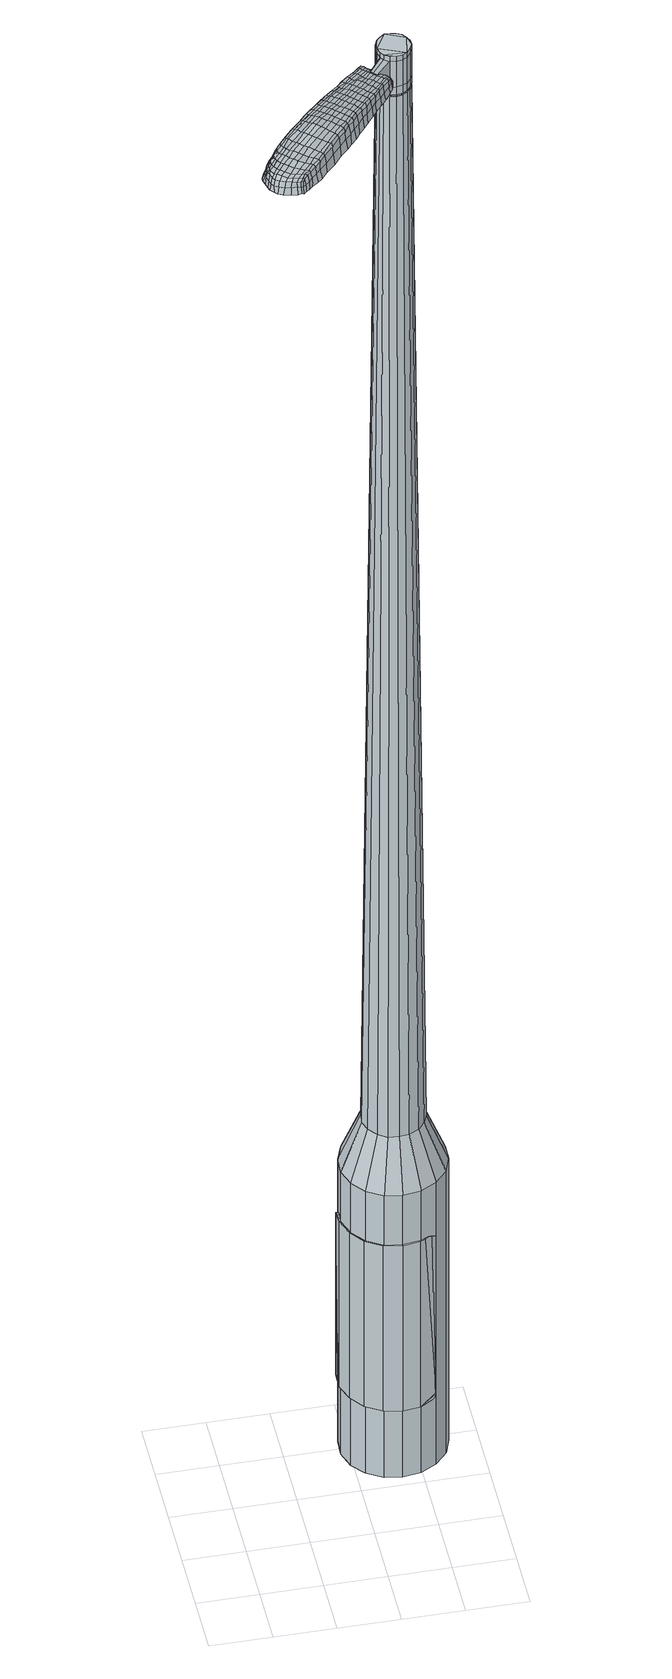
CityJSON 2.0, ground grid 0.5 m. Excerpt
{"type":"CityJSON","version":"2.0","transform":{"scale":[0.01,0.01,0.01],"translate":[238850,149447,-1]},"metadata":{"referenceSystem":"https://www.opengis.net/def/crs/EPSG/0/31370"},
"CityObjects":{
"object1":{"type":"GenericCityObject","attributes":{"cluster":953,"mean_distance_to_centroid":0.301,"new_centroid_x":238851.35,"new_centroid_y":149448.53,"mean_distance_to_camera":12.31,"H1":18.1,"H2":17.79,"Z_final":109.71,"cluster2":-1,"proj_x":238845.33,"proj_y":149443.26,"id_line":47829,"bearing_l":318.79,"distance":8.01,"orientation":"right","G_obj":228.79},"geometry":[{"type":"MultiSurface","lod":"2","boundaries":[[[0,1,2,3]],[[1,4,5,2]],[[4,6,7,5]],[[6,8,9,7]],[[8,10,11,9]],[[10,12,13,11]],[[12,14,15,13]],[[14,16,17,15]],[[16,18,19,17]],[[18,20,21,19]],[[20,22,23,21]],[[22,24,25,23]],[[24,26,27,25]],[[26,28,29,27]],[[28,30,31,29]],[[30,32,33,31]],[[32,34,35,33]],[[34,0,3,35]],[[36,37,38,39]],[[38,40,41,42]],[[41,43,42]],[[42,44,45,46]],[[45,47,46]],[[46,48,49,50]],[[49,51,50]],[[42,46,50,38]],[[50,52,39,38]],[[53,36,39]],[[2,5,7,35]],[[7,9,11,15]],[[11,13,15]],[[15,17,19,23]],[[19,21,23]],[[23,25,27,31]],[[27,29,31]],[[15,23,31,7]],[[31,33,35,7]],[[3,2,35]],[[1,0,54,55]],[[0,34,56,54]],[[34,32,57,56]],[[32,30,58,57]],[[30,28,59,58]],[[28,26,60,59]],[[26,24,61,60]],[[24,22,62,61]],[[22,20,63,62]],[[20,18,64,63]],[[18,16,65,64]],[[16,14,66,65]],[[14,12,67,66]],[[12,10,68,67]],[[10,8,69,68]],[[8,6,70,69]],[[6,4,71,70]],[[4,1,55,71]],[[55,54,72,73]],[[54,56,74,72]],[[56,57,75,74]],[[57,58,76,75]],[[58,59,77,76]],[[59,60,78,77]],[[60,61,79,78]],[[61,62,80,79]],[[62,63,81,80]],[[63,64,82,81]],[[64,65,83,82]],[[65,66,84,83]],[[66,67,85,84]],[[67,68,86,85]],[[68,69,87,86]],[[69,70,88,87]],[[70,71,89,88]],[[71,55,73,89]],[[90,91,92,93]],[[94,95,91,90]],[[96,97,95,94]],[[98,99,97,96]],[[100,101,99,98]],[[102,103,101,100]],[[104,105,103,102]],[[106,107,105,104]],[[81,108,107,106]],[[82,109,108,81]],[[83,110,109,82]],[[84,111,110,83]],[[112,113,111,84]],[[86,114,113,112]],[[87,115,114,86]],[[116,117,115,87]],[[118,119,117,116]],[[93,92,119,118]],[[120,121,122,123]],[[124,120,123,125]],[[126,124,125,127]],[[128,126,127,129]],[[130,128,129,131]],[[132,130,131,133]],[[134,132,133,135]],[[136,134,135,137]],[[138,136,137,139]],[[140,138,139,141]],[[142,140,141,143]],[[144,142,143,145]],[[146,144,145,147]],[[148,146,147,149]],[[150,148,149,151]],[[152,150,151,153]],[[73,72,90,93]],[[72,74,94,90]],[[74,75,96,94]],[[75,76,98,96]],[[76,77,100,98]],[[77,78,102,100]],[[78,79,104,102]],[[79,80,106,104]],[[80,81,106]],[[85,112,84]],[[85,86,112]],[[88,116,87]],[[88,89,118,116]],[[89,73,93,118]],[[154,155,92,91]],[[155,156,119,92]],[[156,157,117,119]],[[157,115,117]],[[158,113,114]],[[158,111,113]],[[159,107,108]],[[159,160,105,107]],[[160,161,103,105]],[[161,162,101,103]],[[162,163,99,101]],[[163,164,97,99]],[[164,165,95,97]],[[165,154,91,95]],[[39,52,152,166]],[[155,154,167,153]],[[53,39,166,121]],[[154,165,122,167]],[[36,53,121,120]],[[165,164,123,122]],[[37,36,120,124]],[[164,163,125,123]],[[38,37,124,126]],[[163,162,127,125]],[[40,38,126,128]],[[162,161,129,127]],[[41,40,128,130]],[[161,160,131,129]],[[43,41,130,132]],[[160,159,133,131]],[[42,43,132,134]],[[159,108,135,133]],[[44,42,134,136]],[[108,109,137,135]],[[45,44,136,138]],[[109,110,139,137]],[[47,45,138,140]],[[110,111,141,139]],[[46,47,140,142]],[[111,158,143,141]],[[48,46,142,144]],[[158,114,145,143]],[[49,48,144,146]],[[114,115,147,145]],[[51,49,146,148]],[[115,157,149,147]],[[50,51,148,150]],[[157,156,151,149]],[[52,50,150,152]],[[156,155,153,151]],[[152,153,168,169]],[[153,167,170,168]],[[167,122,171,170]],[[122,121,172,171]],[[121,166,173,172]],[[166,152,169,173]],[[174,175,176,177]],[[178,174,177,179]],[[174,178,180,181]],[[175,174,181,182]],[[183,184,185,186]],[[187,183,186,188]],[[183,187,189,190]],[[184,183,190,191]],[[192,193,194,195]],[[196,192,195,197]],[[192,196,198,199]],[[193,192,199,200]],[[201,202,203,204]],[[205,201,204,206]],[[201,205,207,208]],[[202,201,208,209]],[[210,211,212,213]],[[214,210,213,215]],[[210,214,216,217]],[[211,210,217,218]],[[219,220,221,222]],[[223,219,222,224]],[[219,223,225,226]],[[220,219,226,227]],[[228,229,230,231]],[[220,228,231,221]],[[228,220,227,232]],[[229,228,232,233]],[[234,235,236,237]],[[229,234,237,230]],[[234,229,233,238]],[[235,234,238,239]],[[240,178,179,241]],[[235,240,241,236]],[[240,235,239,242]],[[178,240,242,180]],[[243,244,245,246]],[[247,243,246,248]],[[243,247,249,250]],[[244,243,250,251]],[[252,253,254,255]],[[244,252,255,245]],[[252,244,251,256]],[[253,252,256,257]],[[258,259,260,261]],[[253,258,261,254]],[[258,253,257,262]],[[259,258,262,263]],[[264,265,266,267]],[[259,264,267,260]],[[264,259,263,268]],[[265,264,268,269]],[[270,175,182,271]],[[265,270,271,266]],[[270,265,269,272]],[[175,270,272,176]],[[273,274,275,276]],[[277,273,276,278]],[[273,277,279,280]],[[274,273,280,281]],[[282,283,284,285]],[[274,282,285,275]],[[282,274,281,286]],[[283,282,286,287]],[[288,289,290,291]],[[283,288,291,284]],[[288,283,287,292]],[[289,288,292,293]],[[294,187,188,295]],[[289,294,295,290]],[[294,289,293,296]],[[187,294,296,189]],[[297,298,299,300]],[[301,297,300,302]],[[297,301,303,304]],[[298,297,304,305]],[[306,307,308,309]],[[298,306,309,299]],[[306,298,305,310]],[[307,306,310,311]],[[312,313,314,315]],[[307,312,315,308]],[[312,307,311,316]],[[313,312,316,317]],[[318,319,320,321]],[[313,318,321,314]],[[318,313,317,322]],[[319,318,322,323]],[[324,184,191,325]],[[319,324,325,320]],[[324,319,323,326]],[[184,324,326,185]],[[327,213,212,328]],[[329,327,328,330]],[[327,329,331,332]],[[213,327,332,215]],[[333,329,330,334]],[[335,333,334,336]],[[333,335,337,338]],[[329,333,338,331]],[[339,335,336,340]],[[341,339,340,342]],[[339,341,343,344]],[[335,339,344,337]],[[345,341,342,346]],[[347,345,346,348]],[[345,347,349,350]],[[341,345,350,343]],[[351,347,348,352]],[[202,351,352,203]],[[351,202,209,353]],[[347,351,353,349]],[[354,355,200,199]],[[356,354,199,198]],[[354,356,357,358]],[[355,354,358,359]],[[360,361,359,358]],[[362,360,358,357]],[[360,362,363,364]],[[361,360,364,365]],[[366,367,365,364]],[[368,366,364,363]],[[366,368,369,370]],[[367,366,370,371]],[[372,373,371,370]],[[374,372,370,369]],[[372,374,207,205]],[[373,372,205,206]],[[375,376,377,378]],[[277,375,378,279]],[[375,277,278,379]],[[376,375,379,380]],[[381,196,197,382]],[[376,381,382,377]],[[381,376,380,383]],[[196,381,383,198]],[[384,385,386,387]],[[223,384,387,225]],[[384,223,224,388]],[[385,384,388,389]],[[390,391,392,393]],[[385,390,393,386]],[[390,385,389,394]],[[391,390,394,395]],[[396,193,200,397]],[[391,396,397,392]],[[396,391,395,398]],[[193,396,398,194]],[[399,400,401,402]],[[181,399,402,182]],[[399,181,180,403]],[[400,399,403,404]],[[405,406,407,408]],[[400,405,408,401]],[[405,400,404,409]],[[406,405,409,410]],[[411,204,203,412]],[[406,411,412,407]],[[411,406,410,413]],[[204,411,413,206]],[[414,415,416,417]],[[186,414,417,188]],[[414,186,185,418]],[[415,414,418,419]],[[420,208,207,421]],[[415,420,421,416]],[[420,415,419,422]],[[208,420,422,209]],[[423,424,425,426]],[[301,423,426,303]],[[423,301,302,427]],[[424,423,427,428]],[[429,214,215,430]],[[424,429,430,425]],[[429,424,428,431]],[[214,429,431,216]],[[432,433,434,435]],[[247,432,435,249]],[[432,247,248,436]],[[433,432,436,437]],[[438,439,440,441]],[[433,438,441,434]],[[438,433,437,442]],[[439,438,442,443]],[[444,211,218,445]],[[439,444,445,440]],[[444,439,443,446]],[[211,444,446,212]],[[447,448,437,436]],[[246,447,436,248]],[[447,246,245,449]],[[448,447,449,450]],[[451,452,443,442]],[[448,451,442,437]],[[451,448,450,453]],[[452,451,453,454]],[[455,328,212,446]],[[452,455,446,443]],[[455,452,454,456]],[[328,455,456,330]],[[457,458,459,460]],[[304,457,460,305]],[[457,304,303,426]],[[458,457,426,425]],[[461,332,331,462]],[[458,461,462,459]],[[461,458,425,430]],[[332,461,430,215]],[[463,464,450,449]],[[255,463,449,245]],[[463,255,254,465]],[[464,463,465,466]],[[467,468,454,453]],[[464,467,453,450]],[[467,464,466,469]],[[468,467,469,470]],[[471,334,330,456]],[[468,471,456,454]],[[471,468,470,472]],[[334,471,472,336]],[[473,474,475,476]],[[310,473,476,311]],[[473,310,305,460]],[[474,473,460,459]],[[477,338,337,478]],[[474,477,478,475]],[[477,474,459,462]],[[338,477,462,331]],[[479,480,466,465]],[[261,479,465,254]],[[479,261,260,481]],[[480,479,481,482]],[[483,484,470,469]],[[480,483,469,466]],[[483,480,482,485]],[[484,483,485,486]],[[487,340,336,472]],[[484,487,472,470]],[[487,484,486,488]],[[340,487,488,342]],[[489,490,491,492]],[[316,489,492,317]],[[489,316,311,476]],[[490,489,476,475]],[[493,344,343,494]],[[490,493,494,491]],[[493,490,475,478]],[[344,493,478,337]],[[495,496,482,481]],[[267,495,481,260]],[[495,267,266,497]],[[496,495,497,498]],[[499,500,486,485]],[[496,499,485,482]],[[499,496,498,501]],[[500,499,501,502]],[[503,346,342,488]],[[500,503,488,486]],[[503,500,502,504]],[[346,503,504,348]],[[505,506,507,508]],[[322,505,508,323]],[[505,322,317,492]],[[506,505,492,491]],[[509,350,349,510]],[[506,509,510,507]],[[509,506,491,494]],[[350,509,494,343]],[[511,512,498,497]],[[271,511,497,266]],[[511,271,182,402]],[[512,511,402,401]],[[513,514,502,501]],[[512,513,501,498]],[[513,512,401,408]],[[514,513,408,407]],[[515,352,348,504]],[[514,515,504,502]],[[515,514,407,412]],[[352,515,412,203]],[[516,517,419,418]],[[326,516,418,185]],[[516,326,323,508]],[[517,516,508,507]],[[518,353,209,422]],[[517,518,422,419]],[[518,517,507,510]],[[353,518,510,349]],[[519,520,380,379]],[[276,519,379,278]],[[519,276,275,521]],[[520,519,521,522]],[[523,356,198,383]],[[520,523,383,380]],[[523,520,522,524]],[[356,523,524,357]],[[525,526,527,528]],[[226,525,528,227]],[[525,226,225,387]],[[526,525,387,386]],[[529,530,531,532]],[[526,529,532,527]],[[529,526,386,393]],[[530,529,393,392]],[[533,355,359,534]],[[530,533,534,531]],[[533,530,392,397]],[[355,533,397,200]],[[535,536,522,521]],[[285,535,521,275]],[[535,285,284,537]],[[536,535,537,538]],[[539,362,357,524]],[[536,539,524,522]],[[539,536,538,540]],[[362,539,540,363]],[[541,542,543,544]],[[232,541,544,233]],[[541,232,227,528]],[[542,541,528,527]],[[545,546,547,548]],[[542,545,548,543]],[[545,542,527,532]],[[546,545,532,531]],[[549,361,365,550]],[[546,549,550,547]],[[549,546,531,534]],[[361,549,534,359]],[[551,552,538,537]],[[291,551,537,284]],[[551,291,290,553]],[[552,551,553,554]],[[555,368,363,540]],[[552,555,540,538]],[[555,552,554,556]],[[368,555,556,369]],[[557,558,559,560]],[[238,557,560,239]],[[557,238,233,544]],[[558,557,544,543]],[[561,562,563,564]],[[558,561,564,559]],[[561,558,543,548]],[[562,561,548,547]],[[565,367,371,566]],[[562,565,566,563]],[[565,562,547,550]],[[367,565,550,365]],[[567,568,554,553]],[[295,567,553,290]],[[567,295,188,417]],[[568,567,417,416]],[[569,374,369,556]],[[568,569,556,554]],[[569,568,416,421]],[[374,569,421,207]],[[570,571,404,403]],[[242,570,403,180]],[[570,242,239,560]],[[571,570,560,559]],[[572,573,410,409]],[[571,572,409,404]],[[572,571,559,564]],[[573,572,564,563]],[[574,373,206,413]],[[573,574,413,410]],[[574,573,563,566]],[[373,574,566,371]],[[575,576,577,578]],[[578,577,579,580]],[[581,579,577,582]],[[582,577,576,583]],[[584,585,586,587]],[[587,586,588,589]],[[590,588,586,591]],[[591,586,585,592]],[[593,594,595,596]],[[596,595,597,598]],[[599,597,595,600]],[[600,595,594,601]],[[602,603,604,605]],[[605,604,606,607]],[[608,606,604,609]],[[609,604,603,610]],[[611,612,613,614]],[[614,613,615,616]],[[617,615,613,618]],[[618,613,612,619]],[[620,621,622,623]],[[623,622,624,625]],[[626,624,622,627]],[[627,622,621,628]],[[629,630,631,632]],[[632,631,621,620]],[[628,621,631,633]],[[633,631,630,634]],[[635,636,637,638]],[[638,637,630,629]],[[634,630,637,639]],[[639,637,636,640]],[[580,579,641,642]],[[642,641,636,635]],[[640,636,641,643]],[[643,641,579,581]],[[644,645,646,647]],[[647,646,648,649]],[[650,648,646,651]],[[651,646,645,652]],[[653,654,655,656]],[[656,655,645,644]],[[652,645,655,657]],[[657,655,654,658]],[[659,660,661,662]],[[662,661,654,653]],[[658,654,661,663]],[[663,661,660,664]],[[665,666,667,668]],[[668,667,660,659]],[[664,660,667,669]],[[669,667,666,670]],[[583,576,671,672]],[[672,671,666,665]],[[670,666,671,673]],[[673,671,576,575]],[[674,675,676,677]],[[677,676,678,679]],[[680,678,676,681]],[[681,676,675,682]],[[683,684,685,686]],[[686,685,675,674]],[[682,675,685,687]],[[687,685,684,688]],[[689,690,691,692]],[[692,691,684,683]],[[688,684,691,693]],[[693,691,690,694]],[[589,588,695,696]],[[696,695,690,689]],[[694,690,695,697]],[[697,695,588,590]],[[698,699,700,701]],[[701,700,702,703]],[[704,702,700,705]],[[705,700,699,706]],[[707,708,709,710]],[[710,709,699,698]],[[706,699,709,711]],[[711,709,708,712]],[[713,714,715,716]],[[716,715,708,707]],[[712,708,715,717]],[[717,715,714,718]],[[719,720,721,722]],[[722,721,714,713]],[[718,714,721,723]],[[723,721,720,724]],[[592,585,725,726]],[[726,725,720,719]],[[724,720,725,727]],[[727,725,585,584]],[[611,614,728,729]],[[729,728,730,731]],[[732,730,728,733]],[[733,728,614,616]],[[731,730,734,735]],[[735,734,736,737]],[[738,736,734,739]],[[739,734,730,732]],[[737,736,740,741]],[[741,740,742,743]],[[744,742,740,745]],[[745,740,736,738]],[[743,742,746,747]],[[747,746,748,749]],[[750,748,746,751]],[[751,746,742,744]],[[749,748,752,753]],[[753,752,603,602]],[[610,603,752,754]],[[754,752,748,750]],[[601,755,756,600]],[[600,756,757,599]],[[758,757,756,759]],[[759,756,755,760]],[[760,761,762,759]],[[759,762,763,758]],[[764,763,762,765]],[[765,762,761,766]],[[766,767,768,765]],[[765,768,769,764]],[[770,769,768,771]],[[771,768,767,772]],[[772,773,774,771]],[[771,774,775,770]],[[608,775,774,606]],[[606,774,773,607]],[[776,777,778,779]],[[779,778,678,680]],[[679,678,778,780]],[[780,778,777,781]],[[598,597,782,783]],[[783,782,777,776]],[[781,777,782,784]],[[784,782,597,599]],[[785,786,787,788]],[[788,787,624,626]],[[625,624,787,789]],[[789,787,786,790]],[[791,792,793,794]],[[794,793,786,785]],[[790,786,793,795]],[[795,793,792,796]],[[601,594,797,798]],[[798,797,792,791]],[[796,792,797,799]],[[799,797,594,593]],[[800,801,802,803]],[[803,802,582,583]],[[581,582,802,804]],[[804,802,801,805]],[[806,807,808,809]],[[809,808,801,800]],[[805,801,808,810]],[[810,808,807,811]],[[602,605,812,813]],[[813,812,807,806]],[[811,807,812,814]],[[814,812,605,607]],[[815,816,817,818]],[[818,817,587,589]],[[584,587,817,819]],[[819,817,816,820]],[[608,609,821,822]],[[822,821,816,815]],[[820,816,821,823]],[[823,821,609,610]],[[824,825,826,827]],[[827,826,702,704]],[[703,702,826,828]],[[828,826,825,829]],[[616,615,830,831]],[[831,830,825,824]],[[829,825,830,832]],[[832,830,615,617]],[[833,834,835,836]],[[836,835,648,650]],[[649,648,835,837]],[[837,835,834,838]],[[839,840,841,842]],[[842,841,834,833]],[[838,834,841,843]],[[843,841,840,844]],[[619,612,845,846]],[[846,845,840,839]],[[844,840,845,847]],[[847,845,612,611]],[[838,848,837]],[[837,848,647,649]],[[644,647,848,849]],[[849,848,850]],[[844,851,852,843]],[[843,852,848,838]],[[850,848,852,853]],[[853,852,851,854]],[[611,729,855,847]],[[847,855,851,844]],[[854,851,855,856]],[[856,855,729,731]],[[857,858,859,860]],[[860,859,705,706]],[[704,705,859,827]],[[827,859,858,824]],[[732,733,861,862]],[[862,861,858,857]],[[824,858,861,831]],[[831,861,733,616]],[[850,863,864,849]],[[849,864,656,644]],[[653,656,864,865]],[[864,863,865]],[[854,866,867,853]],[[853,867,863,850]],[[865,863,867,868]],[[868,867,866,869]],[[731,735,870,856]],[[856,870,866,854]],[[869,866,870,871]],[[871,870,735,737]],[[872,873,874,875]],[[875,874,711,712]],[[706,711,874,860]],[[860,874,873,857]],[[738,739,876,877]],[[877,876,873,872]],[[857,873,876,862]],[[862,876,739,732]],[[878,879,865]],[[865,879,662,653]],[[659,662,879,880]],[[880,879,878,881]],[[869,882,883,868]],[[868,883,878,865]],[[881,878,883,884]],[[884,883,882,885]],[[737,741,886,871]],[[871,886,882,869]],[[885,882,886,887]],[[887,886,741,743]],[[888,889,890,891]],[[891,890,717,718]],[[712,717,890,875]],[[875,890,889,872]],[[744,745,892,893]],[[893,892,889,888]],[[872,889,892,877]],[[877,892,745,738]],[[881,894,895,880]],[[880,895,668,659]],[[665,668,895,896]],[[896,895,894,897]],[[885,898,899,884]],[[884,899,894,881]],[[897,894,899,900]],[[900,899,898,901]],[[743,747,902,887]],[[887,902,898,885]],[[901,898,902,903]],[[903,902,747,749]],[[904,905,906,907]],[[907,906,723,724]],[[718,723,906,891]],[[891,906,905,888]],[[750,751,908,909]],[[909,908,905,904]],[[888,905,908,893]],[[893,908,751,744]],[[897,910,911,896]],[[896,911,672,665]],[[583,672,911,803]],[[803,911,910,800]],[[901,912,913,900]],[[900,913,910,897]],[[800,910,913,809]],[[809,913,912,806]],[[749,753,914,903]],[[903,914,912,901]],[[806,912,914,813]],[[813,914,753,602]],[[820,915,916,819]],[[819,916,727,584]],[[724,727,916,907]],[[907,916,915,904]],[[610,754,917,823]],[[823,917,915,820]],[[904,915,917,909]],[[909,917,754,750]],[[781,918,919,780]],[[780,919,677,679]],[[674,677,919,920]],[[920,919,918,921]],[[599,757,922,784]],[[784,922,918,781]],[[921,918,922,923]],[[923,922,757,758]],[[924,925,926,927]],[[927,926,627,628]],[[626,627,926,788]],[[788,926,925,785]],[[928,929,930,931]],[[931,930,925,924]],[[785,925,930,794]],[[794,930,929,791]],[[760,755,932,933]],[[933,932,929,928]],[[791,929,932,798]],[[798,932,755,601]],[[921,934,935,920]],[[920,935,686,674]],[[683,686,935,936]],[[936,935,934,937]],[[758,763,938,923]],[[923,938,934,921]],[[937,934,938,939]],[[939,938,763,764]],[[940,941,942,943]],[[943,942,633,634]],[[628,633,942,927]],[[927,942,941,924]],[[944,945,946,947]],[[947,946,941,940]],[[924,941,946,931]],[[931,946,945,928]],[[766,761,948,949]],[[949,948,945,944]],[[928,945,948,933]],[[933,948,761,760]],[[937,950,951,936]],[[936,951,692,683]],[[689,692,951,952]],[[952,951,950,953]],[[764,769,954,939]],[[939,954,950,937]],[[953,950,954,955]],[[955,954,769,770]],[[956,957,958,959]],[[959,958,639,640]],[[634,639,958,943]],[[943,958,957,940]],[[960,961,962,963]],[[963,962,957,956]],[[940,957,962,947]],[[947,962,961,944]],[[772,767,964,965]],[[965,964,961,960]],[[944,961,964,949]],[[949,964,767,766]],[[953,966,967,952]],[[952,967,696,689]],[[589,696,967,818]],[[818,967,966,815]],[[770,775,968,955]],[[955,968,966,953]],[[815,966,968,822]],[[822,968,775,608]],[[805,969,970,804]],[[804,970,643,581]],[[640,643,970,959]],[[959,970,969,956]],[[811,971,972,810]],[[810,972,969,805]],[[956,969,972,963]],[[963,972,971,960]],[[607,773,973,814]],[[814,973,971,811]],[[960,971,973,965]],[[965,973,773,772]],[[575,578,177,176]],[[578,580,179,177]],[[590,591,190,189]],[[591,592,191,190]],[[593,596,195,194]],[[596,598,197,195]],[[617,618,217,216]],[[618,619,218,217]],[[620,623,222,221]],[[623,625,224,222]],[[629,632,231,230]],[[632,620,221,231]],[[635,638,237,236]],[[638,629,230,237]],[[580,642,241,179]],[[642,635,236,241]],[[650,651,250,249]],[[651,652,251,250]],[[652,657,256,251]],[[657,658,257,256]],[[658,663,262,257]],[[663,664,263,262]],[[664,669,268,263]],[[669,670,269,268]],[[670,673,272,269]],[[673,575,176,272]],[[680,681,280,279]],[[681,682,281,280]],[[682,687,286,281]],[[687,688,287,286]],[[688,693,292,287]],[[693,694,293,292]],[[694,697,296,293]],[[697,590,189,296]],[[698,701,300,299]],[[701,703,302,300]],[[707,710,309,308]],[[710,698,299,309]],[[713,716,315,314]],[[716,707,308,315]],[[719,722,321,320]],[[722,713,314,321]],[[592,726,325,191]],[[726,719,320,325]],[[776,779,378,377]],[[779,680,279,378]],[[598,783,382,197]],[[783,776,377,382]],[[625,789,388,224]],[[789,790,389,388]],[[790,795,394,389]],[[795,796,395,394]],[[796,799,398,395]],[[799,593,194,398]],[[703,828,427,302]],[[828,829,428,427]],[[829,832,431,428]],[[832,617,216,431]],[[833,836,435,434]],[[836,650,249,435]],[[839,842,441,440]],[[842,833,434,441]],[[619,846,445,218]],[[846,839,440,445]],[[974,975,976,977]],[[978,979,977,976]],[[980,981,982,983]],[[984,985,986,987]],[[975,988,989,976]],[[990,978,976,989]],[[991,980,983,992]],[[993,994,985,984]],[[988,995,996,989]],[[996,997,990,989]],[[998,991,992,999]],[[1000,994,993,1001]],[[995,1002,1003,996]],[[1003,1004,997,996]],[[1005,998,999,1006]],[[1007,1000,1001,1008]],[[1009,1010,1011,1012]],[[1013,1014,1010,1009]],[[1013,1015,1016,1014]],[[1015,1017,1018,1016]],[[1019,1020,1021,1022]],[[1023,1024,1020,1019]],[[1025,1026,1024,1023]],[[1027,1028,1026,1025]],[[1022,1011,1010,1019]],[[1019,1010,1014,1023]],[[1014,1016,1025,1023]],[[1016,1018,1027,1025]],[[983,982,979,978]],[[992,983,978,990]],[[997,999,992,990]],[[1004,1006,999,997]],[[984,987,981,980]],[[993,984,980,991]],[[1001,993,991,998]],[[1008,1001,998,1005]],[[985,1009,1012,986]],[[994,1013,1009,985]],[[1015,1013,994,1000]],[[1017,1015,1000,1007]],[[1029,1030,1031,1032]],[[1031,1033,1034,1035]],[[1031,1035,1036,1037]],[[1031,1037,1032]],[[1038,1029,1032,1039]],[[1040,1039,1032,1041]],[[1042,1041,1032]],[[1043,1031,1030,1044]],[[1045,1043,1044,1046]],[[1047,1045,1046,1048]],[[1049,1047,1048,1050]],[[1051,1049,1050,1052]],[[1052,1053,1054,1055]],[[1052,1055,1056,1057]],[[1052,1057,1058,1059]],[[1058,1060,1061,1062]],[[1058,1062,1063,1064]],[[1058,1064,1059]],[[1052,1059,1051]],[[1065,1066,1030,1029]],[[1067,1068,1033,1031]],[[1069,1070,1042,1032]],[[1066,1071,1044,1030]],[[1072,1067,1031,1043]],[[1071,1073,1046,1044]],[[1074,1072,1043,1045]],[[1073,1075,1048,1046]],[[1076,1074,1045,1047]],[[1075,1077,1050,1048]],[[1078,1076,1047,1049]],[[1077,1079,1052,1050]],[[1080,1078,1049,1051]],[[1079,1081,1053,1052]],[[1082,1083,1060,1058]],[[1084,1080,1051,1059]],[[1054,1053,1081,1085]],[[1055,1054,1085,1086]],[[1056,1055,1086,1087]],[[1057,1056,1087,1088]],[[1058,1057,1088,1082]],[[1089,1065,1029,1038]],[[1090,1089,1038,1039]],[[1091,1090,1039,1040]],[[1092,1091,1040,1041]],[[1070,1092,1041,1042]],[[1034,1033,1068,1093]],[[1061,1060,1083,1094]],[[1035,1034,1093,1095]],[[1036,1035,1095,1096]],[[1037,1036,1096,1097]],[[1032,1037,1097,1069]],[[1062,1061,1094,1098]],[[1063,1062,1098,1099]],[[1064,1063,1099,1100]],[[1059,1064,1100,1084]]]}]}
},
"vertices":[
[107,119,384],[98,130,384],[98,130,96],[107,119,96],[93,144,384],[93,144,96],[94,159,384],[94,159,96],[99,173,384],[99,173,96],[109,184,384],[109,184,96],[122,191,384],[122,191,96],[136,193,384],[136,193,96],[151,190,384],[151,190,96],[163,183,384],[163,183,96],[172,171,384],[172,171,96],[177,157,384],[177,157,96],[177,143,384],[177,143,96],[172,129,384],[172,129,96],[162,118,384],[162,118,96],[149,111,384],[149,111,96],[134,109,384],[134,109,96],[120,111,384],[120,111,96],[135,137,1524],[140,138,1524],[144,140,1524],[126,141,1524],[147,144,1524],[149,148,1524],[147,157,1524],[149,153,1524],[144,161,1524],[140,163,1524],[131,164,1524],[136,164,1524],[127,161,1524],[124,158,1524],[122,149,1524],[122,153,1524],[124,144,1524],[130,138,1524],[119,132,429],[113,139,429],[126,127,429],[135,126,429],[143,127,429],[151,131,429],[157,138,429],[160,146,429],[160,155,429],[157,163,429],[152,170,429],[144,174,429],[136,176,429],[127,175,429],[120,170,429],[114,164,429],[111,156,429],[110,147,429],[126,141,1483],[124,144,1483],[130,138,1483],[135,137,1483],[140,138,1483],[144,140,1483],[147,144,1483],[149,148,1483],[149,153,1483],[147,157,1483],[144,161,1483],[140,163,1483],[136,164,1483],[131,164,1483],[127,161,1483],[124,158,1483],[122,153,1483],[122,149,1483],[127,141,1483],[127,141,1485],[124,145,1485],[124,145,1483],[131,139,1483],[131,139,1485],[135,138,1483],[135,138,1485],[139,139,1483],[139,139,1485],[143,141,1483],[143,141,1485],[146,144,1483],[146,144,1485],[148,148,1483],[148,148,1485],[148,153,1483],[148,153,1485],[147,157,1485],[144,161,1485],[140,163,1485],[136,164,1485],[131,163,1483],[131,163,1485],[127,161,1485],[124,158,1485],[123,153,1483],[123,153,1485],[123,149,1483],[123,149,1485],[135,137,1519],[130,138,1519],[130,138,1493],[135,137,1493],[140,138,1519],[140,138,1493],[144,140,1519],[144,140,1493],[147,144,1519],[147,144,1493],[149,148,1519],[149,148,1493],[149,153,1519],[149,153,1493],[147,157,1519],[147,157,1493],[144,161,1519],[144,161,1493],[140,163,1519],[140,163,1493],[136,164,1519],[136,164,1493],[131,164,1519],[131,164,1493],[127,161,1519],[127,161,1493],[124,158,1519],[124,158,1493],[122,153,1519],[122,153,1493],[122,149,1519],[122,149,1493],[124,144,1519],[124,144,1493],[126,141,1485],[124,144,1485],[122,149,1485],[122,153,1485],[131,164,1485],[149,153,1485],[149,148,1485],[147,144,1485],[144,140,1485],[140,138,1485],[135,137,1485],[130,138,1485],[126,141,1519],[126,141,1493],[112,129,1513],[112,129,1518],[114,127,1513],[117,125,1513],[117,125,1518],[114,127,1518],[51,84,1519],[56,89,1518],[54,89,1509],[49,84,1510],[45,78,1519],[43,78,1510],[47,77,1526],[52,84,1525],[57,89,1525],[79,58,1519],[84,64,1518],[83,66,1525],[79,60,1525],[74,52,1519],[73,53,1526],[74,50,1510],[80,56,1510],[84,62,1509],[18,15,1519],[15,17,1519],[15,16,1513],[17,14,1513],[22,13,1519],[21,12,1513],[23,14,1524],[19,16,1524],[16,18,1524],[67,70,1530],[72,76,1529],[69,78,1529],[64,73,1530],[61,63,1531],[58,66,1531],[64,61,1530],[70,68,1530],[74,74,1529],[120,131,1512],[118,133,1512],[117,132,1517],[119,130,1517],[122,129,1512],[121,128,1517],[122,128,1506],[119,131,1506],[117,132,1506],[13,38,1519],[14,41,1519],[13,41,1512],[11,39,1512],[12,36,1518],[10,36,1512],[13,36,1522],[14,38,1523],[16,41,1524],[17,45,1519],[21,50,1519],[19,50,1512],[16,45,1512],[19,44,1524],[22,49,1525],[24,54,1519],[29,60,1519],[27,60,1511],[22,54,1511],[26,54,1526],[31,60,1526],[37,69,1519],[35,69,1510],[39,69,1526],[102,137,1513],[97,131,1513],[98,131,1518],[104,136,1517],[107,140,1512],[106,139,1516],[105,140,1506],[101,137,1507],[96,131,1507],[92,126,1514],[86,120,1515],[88,120,1520],[93,126,1519],[90,126,1507],[85,121,1507],[81,115,1515],[76,110,1516],[78,110,1522],[83,115,1521],[79,115,1508],[74,110,1508],[71,105,1517],[66,99,1517],[67,99,1524],[72,104,1523],[69,105,1508],[64,99,1509],[61,94,1518],[62,94,1524],[59,94,1509],[39,14,1519],[42,16,1519],[41,18,1524],[38,15,1523],[37,13,1518],[37,14,1522],[37,11,1512],[39,13,1512],[42,15,1512],[45,20,1519],[49,24,1519],[49,25,1525],[44,21,1524],[45,18,1512],[50,22,1512],[53,28,1519],[59,34,1519],[58,35,1526],[53,29,1526],[54,26,1511],[59,32,1511],[66,43,1519],[66,44,1526],[67,41,1510],[125,116,1513],[120,110,1513],[121,109,1507],[125,115,1507],[128,121,1512],[128,120,1506],[127,121,1516],[125,118,1517],[120,112,1518],[116,104,1514],[111,99,1515],[111,97,1507],[116,103,1507],[115,106,1519],[111,100,1520],[107,93,1515],[102,87,1516],[102,85,1508],[107,91,1508],[106,94,1521],[102,88,1522],[97,81,1517],[93,75,1517],[93,73,1509],[98,79,1508],[97,83,1523],[92,77,1524],[88,69,1518],[89,67,1509],[88,71,1524],[115,126,1519],[113,128,1519],[110,121,1520],[108,122,1520],[113,119,1520],[117,124,1519],[106,115,1522],[104,117,1522],[101,109,1523],[99,111,1523],[103,107,1523],[108,113,1521],[96,104,1524],[94,106,1524],[91,98,1525],[89,100,1525],[93,96,1525],[98,102,1524],[86,93,1526],[84,95,1526],[81,87,1527],[79,89,1527],[84,85,1527],[89,90,1526],[76,82,1528],[74,84,1528],[79,79,1528],[21,18,1527],[18,21,1527],[25,16,1526],[28,19,1527],[24,21,1528],[21,24,1528],[28,26,1529],[25,29,1529],[32,24,1528],[36,29,1530],[33,32,1530],[30,34,1530],[38,37,1531],[35,40,1531],[41,35,1530],[47,42,1531],[44,44,1531],[41,47,1531],[52,54,1531],[50,56,1531],[55,51,1531],[35,12,1518],[32,12,1519],[32,10,1513],[35,11,1513],[35,13,1523],[32,13,1523],[27,12,1519],[27,11,1513],[28,13,1524],[11,34,1518],[11,31,1518],[12,32,1523],[12,34,1523],[9,34,1513],[9,31,1513],[11,28,1519],[12,24,1519],[13,25,1524],[12,28,1523],[10,27,1513],[11,23,1513],[13,20,1519],[14,21,1524],[12,20,1513],[54,83,1528],[55,81,1528],[60,86,1528],[59,88,1527],[48,76,1528],[49,75,1529],[57,79,1529],[59,77,1530],[64,82,1529],[62,85,1528],[51,73,1529],[53,70,1530],[62,75,1530],[67,80,1529],[56,68,1531],[78,61,1528],[76,63,1529],[70,56,1529],[72,54,1528],[82,67,1527],[81,68,1528],[73,65,1529],[67,58,1530],[78,71,1528],[129,123,1512],[127,125,1512],[126,124,1517],[127,123,1517],[129,122,1506],[127,123,1506],[125,127,1512],[124,126,1517],[125,126,1506],[109,141,1512],[110,140,1512],[109,140,1506],[107,141,1506],[108,140,1517],[110,139,1517],[112,138,1512],[114,137,1512],[113,136,1506],[111,138,1506],[111,137,1517],[113,135,1517],[116,135,1512],[115,134,1506],[115,134,1517],[105,136,1519],[106,135,1519],[100,130,1520],[101,129,1520],[108,133,1519],[110,131,1519],[103,128,1520],[105,126,1520],[111,130,1519],[106,124,1520],[124,119,1519],[122,120,1519],[118,114,1520],[119,113,1520],[120,122,1519],[115,116,1520],[94,125,1521],[96,124,1521],[89,120,1522],[91,118,1522],[97,122,1521],[99,120,1521],[92,117,1522],[94,115,1523],[101,119,1522],[96,113,1523],[115,107,1521],[113,108,1521],[108,103,1522],[110,101,1522],[111,111,1521],[106,105,1522],[84,114,1523],[85,113,1523],[79,109,1524],[80,108,1524],[87,111,1523],[89,109,1524],[82,106,1525],[84,104,1525],[92,108,1524],[87,102,1525],[105,95,1523],[104,97,1523],[99,91,1524],[101,90,1524],[101,99,1524],[96,93,1525],[74,104,1525],[75,102,1525],[69,98,1526],[70,97,1526],[77,101,1526],[79,99,1526],[72,95,1527],[74,93,1527],[82,97,1526],[77,91,1527],[96,84,1525],[94,85,1525],[90,80,1526],[91,78,1526],[92,88,1526],[87,82,1527],[64,93,1527],[65,92,1527],[67,90,1527],[69,88,1528],[72,86,1528],[87,72,1527],[85,74,1527],[82,76,1528],[37,15,1525],[34,15,1525],[39,18,1526],[37,18,1526],[29,15,1526],[32,18,1527],[14,36,1525],[14,34,1525],[16,37,1526],[16,39,1525],[14,30,1525],[14,27,1526],[17,30,1527],[16,33,1526],[16,23,1526],[19,27,1527],[43,21,1526],[40,21,1527],[47,26,1527],[45,26,1528],[36,22,1528],[41,27,1529],[19,43,1526],[19,41,1527],[23,46,1528],[23,48,1527],[20,38,1527],[21,35,1528],[26,40,1529],[24,43,1528],[23,32,1528],[28,37,1530],[52,30,1528],[49,31,1529],[57,36,1528],[55,37,1529],[45,33,1529],[51,39,1530],[27,53,1528],[27,51,1528],[33,57,1529],[32,59,1528],[29,48,1529],[30,45,1530],[36,52,1530],[34,55,1530],[32,42,1530],[39,49,1531],[65,45,1529],[63,46,1529],[59,49,1530],[40,68,1528],[41,66,1529],[43,64,1530],[45,61,1530],[47,59,1531],[55,88,1509],[57,88,1518],[52,82,1518],[50,82,1509],[46,76,1519],[44,76,1510],[48,76,1525],[54,82,1525],[59,87,1525],[82,67,1525],[82,65,1518],[78,59,1518],[77,61,1525],[72,53,1519],[72,55,1525],[73,51,1510],[78,57,1509],[83,63,1509],[16,18,1513],[17,19,1519],[19,16,1519],[19,16,1513],[23,15,1519],[22,14,1513],[23,16,1524],[20,18,1524],[18,20,1524],[69,78,1528],[71,76,1528],[66,70,1529],[64,72,1529],[60,63,1529],[58,66,1529],[63,61,1529],[69,68,1529],[74,73,1528],[116,131,1516],[116,131,1512],[118,130,1512],[118,129,1516],[120,128,1512],[120,127,1516],[120,127,1506],[118,129,1506],[116,131,1506],[14,40,1512],[16,40,1519],[14,38,1518],[13,38,1512],[13,36,1518],[12,36,1512],[14,36,1522],[16,37,1523],[17,40,1523],[20,48,1512],[22,48,1519],[19,44,1519],[17,44,1512],[20,43,1524],[24,48,1525],[29,59,1511],[31,59,1519],[26,53,1519],[24,53,1511],[27,53,1525],[32,59,1526],[38,68,1519],[36,68,1510],[40,67,1526],[100,129,1518],[98,130,1513],[104,135,1513],[105,135,1517],[107,138,1512],[107,137,1515],[106,138,1506],[102,135,1506],[97,130,1507],[89,119,1520],[88,119,1514],[93,124,1514],[94,124,1519],[92,124,1507],[86,119,1507],[79,108,1522],[77,108,1516],[83,114,1515],[84,113,1521],[81,114,1508],[75,108,1508],[69,98,1523],[67,98,1517],[72,103,1516],[74,103,1522],[70,103,1508],[65,98,1508],[62,93,1517],[64,92,1524],[60,93,1509],[40,19,1523],[40,18,1519],[38,16,1518],[37,17,1523],[36,15,1518],[36,16,1522],[37,13,1512],[38,14,1512],[41,16,1512],[47,27,1525],[48,25,1519],[44,21,1519],[43,22,1524],[44,20,1512],[48,23,1512],[57,37,1526],[57,35,1519],[52,29,1519],[51,31,1525],[52,28,1511],[58,33,1511],[65,44,1519],[64,45,1526],[65,42,1510],[119,110,1507],[119,112,1513],[123,117,1513],[124,116,1506],[126,122,1512],[126,120,1506],[125,122,1515],[123,119,1517],[118,113,1518],[110,98,1507],[110,100,1514],[114,106,1514],[114,104,1507],[114,107,1519],[109,101,1520],[101,86,1508],[100,88,1516],[105,94,1515],[105,92,1508],[105,95,1521],[100,89,1522],[92,74,1508],[91,76,1517],[96,82,1516],[96,80,1508],[95,84,1522],[91,78,1523],[87,71,1517],[87,69,1509],[86,72,1524],[115,126,1518],[113,127,1518],[110,120,1519],[108,122,1519],[112,118,1519],[117,124,1518],[105,115,1520],[103,116,1520],[100,109,1521],[98,111,1521],[102,107,1521],[107,113,1520],[95,103,1523],[93,105,1523],[90,98,1524],[88,100,1524],[93,96,1524],[98,101,1523],[86,92,1525],[83,94,1525],[81,87,1526],[79,89,1526],[83,85,1526],[88,90,1525],[76,81,1527],[74,83,1527],[78,79,1527],[19,21,1526],[22,19,1526],[25,18,1525],[28,20,1526],[24,22,1526],[22,24,1526],[26,29,1528],[29,27,1528],[32,25,1527],[36,30,1528],[33,32,1529],[31,35,1529],[35,40,1530],[38,38,1530],[41,35,1529],[47,42,1530],[44,44,1530],[41,47,1530],[50,56,1530],[52,54,1530],[55,52,1530],[32,12,1513],[32,14,1518],[35,14,1518],[35,13,1512],[35,15,1523],[32,15,1523],[27,14,1519],[27,13,1513],[28,15,1523],[14,32,1523],[13,31,1518],[13,34,1518],[14,34,1523],[12,34,1512],[12,31,1512],[15,25,1523],[14,24,1519],[13,28,1519],[14,29,1523],[12,28,1513],[13,24,1513],[15,21,1519],[16,22,1524],[14,21,1513],[60,86,1527],[55,81,1527],[55,82,1527],[59,87,1526],[49,75,1527],[50,74,1528],[64,82,1528],[59,77,1528],[57,79,1528],[62,84,1527],[51,72,1528],[53,70,1529],[62,74,1529],[67,80,1528],[56,68,1529],[70,56,1528],[75,63,1527],[77,62,1527],[71,55,1527],[81,67,1526],[80,68,1527],[72,65,1528],[67,58,1528],[77,71,1527],[125,123,1516],[126,123,1512],[127,122,1512],[126,122,1516],[127,121,1506],[126,122,1506],[123,125,1512],[122,125,1516],[123,124,1506],[107,138,1506],[108,138,1512],[108,139,1512],[107,139,1506],[108,138,1516],[108,137,1516],[111,135,1506],[112,135,1512],[110,137,1512],[109,136,1506],[110,136,1516],[112,134,1516],[114,133,1512],[113,133,1506],[114,132,1516],[105,134,1518],[100,129,1519],[101,129,1519],[109,131,1518],[107,132,1518],[102,127,1519],[104,125,1519],[111,129,1518],[106,124,1519],[117,114,1519],[122,119,1518],[123,119,1518],[118,113,1519],[119,121,1518],[115,116,1519],[95,123,1520],[95,124,1520],[90,118,1521],[99,120,1520],[97,122,1520],[92,116,1521],[94,114,1521],[101,118,1520],[96,113,1521],[108,102,1521],[113,108,1520],[113,107,1520],[109,102,1521],[110,110,1520],[105,105,1521],[85,112,1522],[85,113,1522],[80,108,1523],[80,107,1523],[89,109,1522],[87,111,1522],[82,105,1523],[84,103,1524],[91,107,1523],[86,102,1524],[98,91,1523],[103,97,1522],[104,96,1522],[99,90,1523],[101,99,1522],[96,93,1523],[75,102,1524],[74,102,1524],[69,97,1525],[70,96,1525],[79,98,1525],[77,100,1524],[72,95,1525],[74,93,1526],[81,96,1525],[76,91,1526],[89,79,1525],[94,85,1524],[95,84,1524],[90,79,1525],[91,88,1524],[86,82,1525],[65,91,1526],[64,92,1526],[69,87,1527],[67,89,1526],[71,85,1527],[85,74,1526],[86,73,1526],[82,76,1526],[34,16,1524],[36,17,1524],[39,19,1525],[36,19,1525],[29,17,1525],[32,19,1525],[17,36,1525],[15,34,1524],[16,36,1524],[17,38,1525],[18,30,1526],[16,27,1525],[15,30,1524],[17,33,1525],[17,24,1525],[20,27,1526],[40,22,1526],[42,23,1526],[46,27,1526],[44,27,1527],[36,23,1526],[41,28,1527],[24,46,1527],[20,41,1526],[20,42,1526],[24,47,1526],[27,40,1528],[22,35,1527],[21,38,1526],[25,43,1527],[24,32,1527],[28,37,1528],[49,32,1527],[51,31,1527],[56,37,1527],[54,38,1528],[45,33,1528],[51,40,1529],[34,57,1528],[28,50,1527],[28,52,1527],[33,58,1527],[37,52,1529],[31,45,1529],[29,48,1528],[35,54,1528],[33,42,1529],[39,49,1530],[62,47,1528],[64,46,1528],[59,49,1529],[41,65,1528],[41,67,1528],[45,61,1529],[43,63,1529],[47,58,1530],[106,139,1508],[111,134,1508],[89,111,1509],[83,116,1509],[74,95,1510],[68,101,1510],[48,66,1512],[41,72,1512],[53,85,1511],[60,79,1511],[36,52,1513],[27,42,1514],[21,47,1514],[29,58,1513],[117,130,1508],[95,105,1509],[81,89,1510],[55,59,1512],[67,73,1511],[43,46,1513],[34,36,1514],[122,125,1508],[101,100,1509],[87,84,1510],[62,53,1512],[74,67,1511],[41,30,1514],[50,40,1513],[127,121,1508],[107,95,1509],[94,78,1510],[69,47,1512],[81,61,1511],[47,24,1514],[57,34,1513],[19,31,1514],[17,27,1514],[12,31,1514],[13,37,1514],[25,26,1514],[22,22,1514],[32,20,1514],[27,17,1514],[38,15,1514],[33,13,1514],[16,21,1515],[16,17,1515],[15,18,1515],[12,24,1515],[19,19,1515],[17,16,1515],[22,16,1515],[18,15,1515],[26,13,1515],[19,15,1515],[152,111,334],[148,109,334],[148,109,165],[161,116,171],[152,111,165],[155,113,165],[158,114,166],[160,115,167],[161,116,169],[155,113,334],[158,114,333],[160,115,332],[161,116,331],[161,116,328],[134,107,165],[134,107,334],[119,110,165],[119,110,334],[106,118,165],[106,118,334],[97,130,165],[97,130,334],[92,144,165],[92,144,334],[92,148,334],[92,152,334],[92,155,333],[92,157,332],[92,158,331],[92,158,328],[92,148,165],[92,158,171],[92,158,169],[92,157,167],[92,155,166],[92,152,165],[151,114,334],[147,112,334],[147,112,165],[151,114,165],[160,118,171],[160,118,328],[134,110,334],[134,110,165],[120,113,334],[120,113,165],[108,120,334],[108,120,165],[99,131,334],[99,131,165],[95,144,334],[95,144,165],[95,148,334],[95,158,328],[95,158,171],[95,148,165],[95,152,334],[95,155,333],[95,157,332],[95,158,331],[154,115,334],[156,117,333],[158,118,332],[159,118,331],[154,115,165],[95,158,169],[156,117,166],[158,118,167],[159,118,169],[95,157,167],[95,155,166],[95,152,165]
]}
